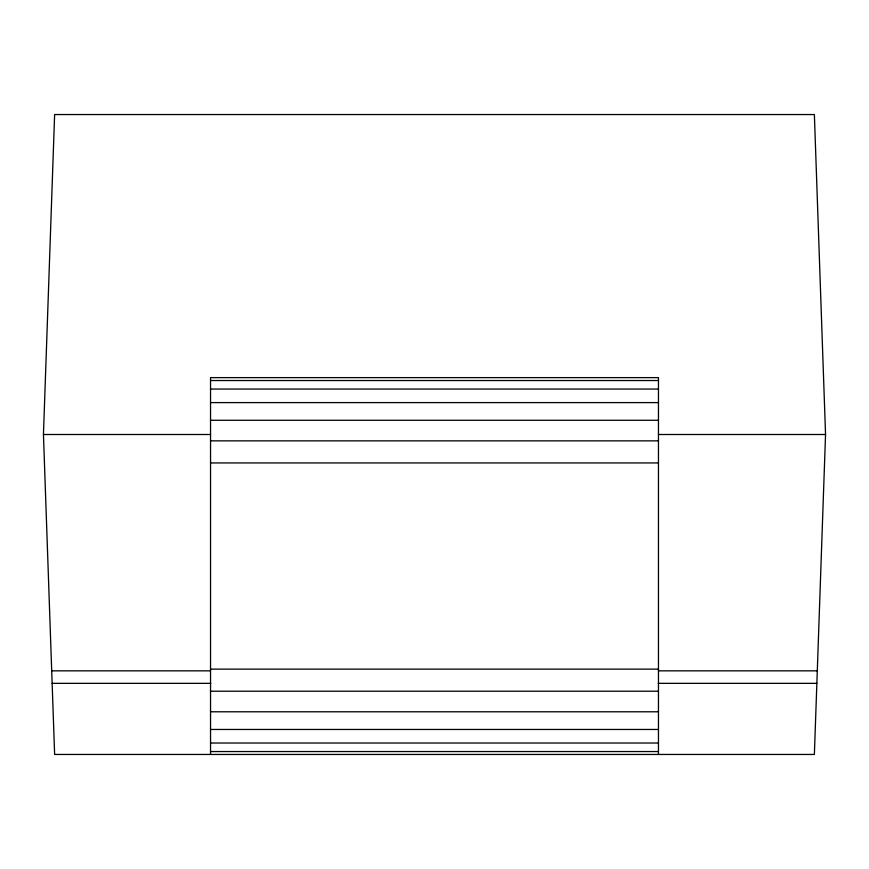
<?xml version="1.0" encoding="UTF-8"?>
<svg xmlns="http://www.w3.org/2000/svg" width="869" height="869" viewBox="0 0 869 869"><rect width="100%" height="100%" fill="white"/><g stroke="black" fill="none" stroke-linecap="round" stroke-linejoin="round"><path stroke-width="1.3" d="M43.45 434.5L54.628 114.545L814.372 114.545L825.55 434.5L814.372 754.455L54.628 754.455L43.45 434.5L210.537 434.5M210.537 380.524L658.463 380.524M210.537 389.051L658.463 389.051M210.537 402.608L658.463 402.608M210.537 420.281L658.463 420.281M658.463 434.5L825.55 434.5M210.537 440.855L658.463 440.855M210.537 462.938L658.463 462.938M210.537 669.13L658.463 669.13M51.706 670.846L210.526 670.846M658.474 670.846L817.294 670.846M52.14 683.349L210.776 683.349M658.224 683.349L816.86 683.349M210.537 691.213L658.463 691.213M210.537 711.787L658.463 711.787M210.537 729.46L658.463 729.46M210.537 743.017L658.463 743.017M210.537 751.544L658.463 751.544M658.463 754.455L658.463 377.624L210.537 377.624L210.537 754.455"/></g></svg>
